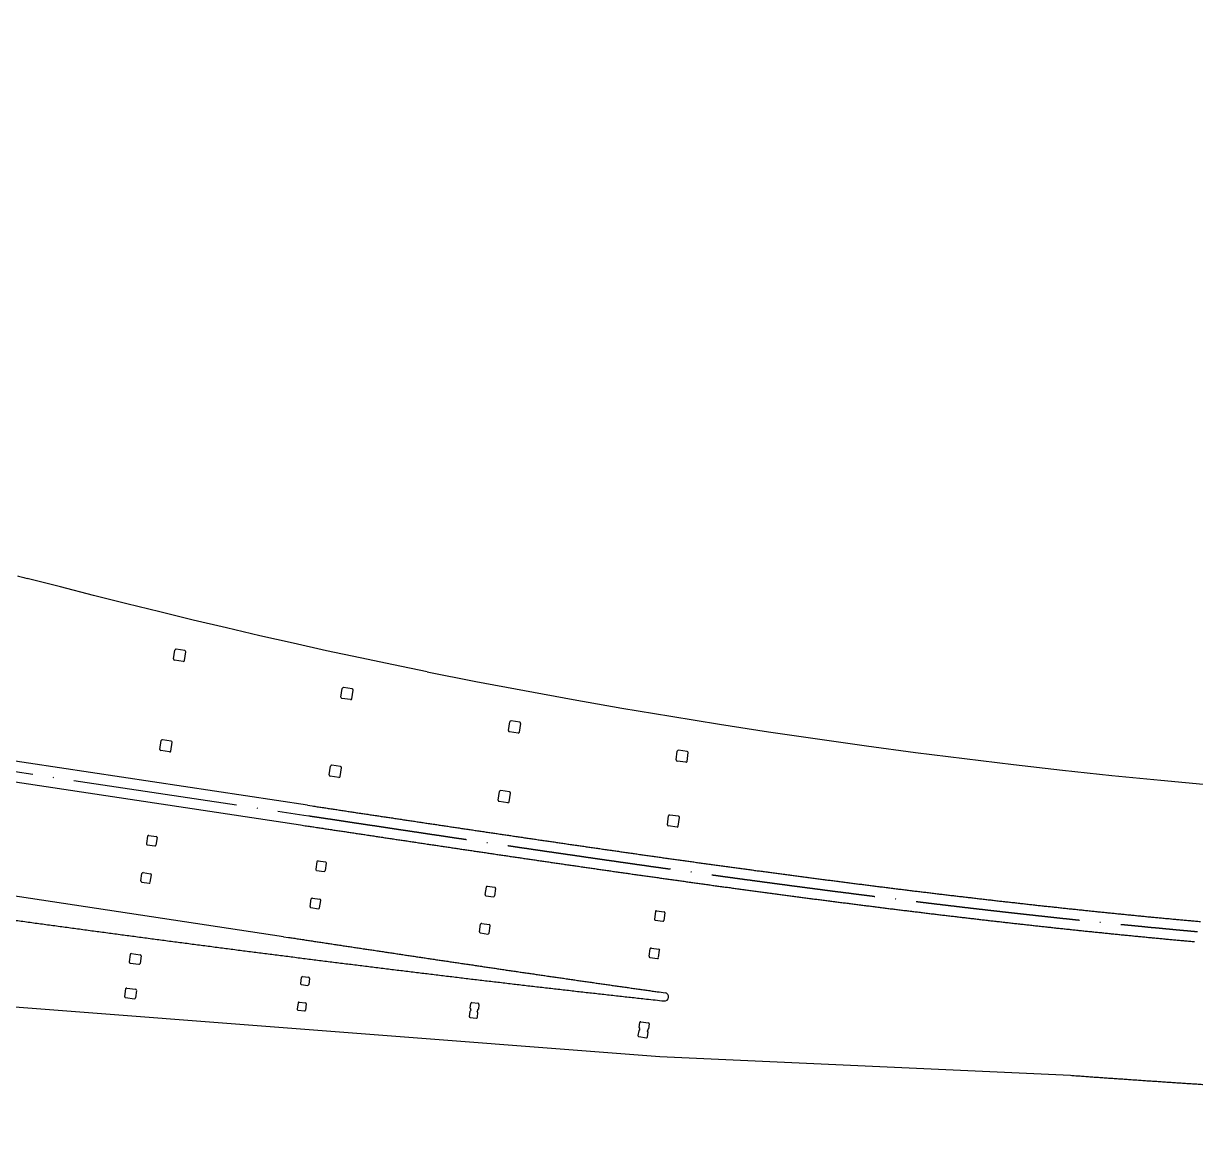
# Model space of a CAD drawing. Header units: inches. Extents: x 499362 to 502582, y 2542122 to 2545349.
# Drawn here: x 501768.6 to 501939.7, y 2543431.7 to 2543592.6 of the extents above; entities that cross this region are included whole.
import ezdxf

# ---------------------------------------------------------------- set-up
doc = ezdxf.new("R2010")
doc.units = ezdxf.units.IN
doc.header["$MEASUREMENT"] = 0
doc.linetypes.add('ACAD_ISO04W100', pattern=[30, 24, -3, 0, -3])
doc.layers.add('0-段落划分', color=2, linetype='Continuous')
doc.layers.add('桥-立柱', color=5, linetype='Continuous')

# ---------------------------------------------------------------- blocks, each defined once
blk = doc.blocks.new('A$C035667EC')
at = {"layer": '桥-立柱', "color": 1, "linetype": 'Continuous'}
for p, q in [((501790.5, 2543499.82), (501790.69, 2543501.11)), ((501792.15, 2543501.04), (501790.86, 2543501.24)), ((501792.08, 2543499.59), (501792.27, 2543500.87)), ((501791.91, 2543499.46), (501790.62, 2543499.65)), ((501814.94, 2543494.24), (501815.13, 2543495.53)), ((501816.59, 2543495.46), (501815.3, 2543495.65)), ((501816.52, 2543494), (501816.71, 2543495.29)), ((501816.35, 2543493.88), (501815.06, 2543494.07)), ((501839.41, 2543489.36), (501839.6, 2543490.65)), ((501841.06, 2543490.58), (501839.77, 2543490.77)), ((501840.99, 2543489.13), (501841.18, 2543490.41)), ((501788.51, 2543486.62), (501788.7, 2543487.9)), ((501790.16, 2543487.84), (501788.87, 2543488.03)), ((501840.82, 2543489), (501839.54, 2543489.19)), ((501789.92, 2543486.25), (501788.63, 2543486.45)), ((501790.09, 2543486.38), (501790.28, 2543487.67)), ((501863.88, 2543485.08), (501864.05, 2543486.37)), ((501865.51, 2543486.33), (501864.22, 2543486.5)), ((501865.47, 2543484.87), (501865.64, 2543486.16)), ((501865.3, 2543484.74), (501864.01, 2543484.92)), ((501813.23, 2543482.89), (501813.42, 2543484.18)), ((501814.64, 2543482.53), (501813.35, 2543482.72)), ((501814.88, 2543484.11), (501813.59, 2543484.3)), ((501814.81, 2543482.65), (501815, 2543483.94)), ((501837.91, 2543479.2), (501838.1, 2543480.48)), ((501839.55, 2543480.42), (501838.27, 2543480.61)), ((501839.49, 2543478.96), (501839.68, 2543480.25)), ((501839.32, 2543478.84), (501838.03, 2543479.03)), ((501862.61, 2543475.61), (501862.78, 2543476.9)), ((501864.24, 2543476.86), (501862.95, 2543477.03)), ((501864.2, 2543475.4), (501864.37, 2543476.69)), ((501786.87, 2543474.07), (501787.96, 2543473.91)), ((501864.03, 2543475.27), (501862.74, 2543475.45)), ((501786.7, 2543473.95), (501786.54, 2543472.86)), ((501786.66, 2543472.69), (501787.75, 2543472.52)), ((501788.08, 2543473.74), (501787.92, 2543472.65)), ((501811.42, 2543470.22), (501811.26, 2543469.13)), ((501811.38, 2543468.96), (501812.47, 2543468.8)), ((501811.59, 2543470.35), (501812.68, 2543470.18)), ((501812.8, 2543470.01), (501812.64, 2543468.92)), ((501785.72, 2543467.42), (501785.88, 2543468.51)), ((501785.84, 2543467.25), (501786.93, 2543467.09)), ((501786.05, 2543468.63), (501787.14, 2543468.47)), ((501787.1, 2543467.21), (501787.26, 2543468.3)), ((501836.14, 2543466.52), (501835.97, 2543465.43)), ((501836.31, 2543466.65), (501837.39, 2543466.49)), ((501837.52, 2543466.32), (501837.36, 2543465.23)), ((501810.44, 2543463.69), (501810.6, 2543464.78)), ((501810.77, 2543464.91), (501811.86, 2543464.74)), ((501811.82, 2543463.49), (501811.98, 2543464.57)), ((501836.1, 2543465.26), (501837.19, 2543465.1)), ((501810.56, 2543463.52), (501811.65, 2543463.36)), ((501860.85, 2543462.94), (501860.7, 2543461.85)), ((501861.02, 2543463.07), (501862.11, 2543462.92)), ((501862.24, 2543462.75), (501862.09, 2543461.66)), ((501835.17, 2543459.99), (501835.33, 2543461.08)), ((501835.5, 2543461.21), (501836.59, 2543461.05)), ((501836.56, 2543459.79), (501836.72, 2543460.88)), ((501860.83, 2543461.68), (501861.92, 2543461.53)), ((501835.3, 2543459.82), (501836.38, 2543459.66)), ((501859.94, 2543456.41), (501860.09, 2543457.5)), ((501860.26, 2543457.62), (501861.35, 2543457.47)), ((501861.32, 2543456.21), (501861.47, 2543457.3)), ((501784.16, 2543456.68), (501784.02, 2543455.59)), ((501784.15, 2543455.42), (501785.43, 2543455.25)), ((501784.33, 2543456.81), (501785.62, 2543456.64)), ((501785.75, 2543456.47), (501785.6, 2543455.38)), ((501860.06, 2543456.24), (501861.15, 2543456.08)), ((501809.15, 2543453.33), (501809.04, 2543452.44)), ((501809.17, 2543452.27), (501810.06, 2543452.16)), ((501809.32, 2543453.46), (501810.21, 2543453.35)), ((501810.34, 2543453.18), (501810.23, 2543452.29)), ((501783.49, 2543451.65), (501783.35, 2543450.56)), ((501783.48, 2543450.39), (501784.77, 2543450.22)), ((501783.66, 2543451.78), (501784.95, 2543451.61)), ((501785.08, 2543451.44), (501784.94, 2543450.35)), ((501808.68, 2543449.6), (501808.56, 2543448.71)), ((501808.69, 2543448.54), (501809.59, 2543448.43)), ((501808.85, 2543449.73), (501809.74, 2543449.62)), ((501809.87, 2543449.45), (501809.76, 2543448.56)), ((501833.86, 2543448.43), (501833.75, 2543448.34)), ((501833.81, 2543448.84), (501833.89, 2543449.53)), ((501833.89, 2543448.73), (501833.81, 2543448.84)), ((501833.88, 2543448.58), (501833.86, 2543448.43)), ((501833.88, 2543448.58), (501833.89, 2543448.73)), ((501834.05, 2543449.66), (501834.95, 2543449.56)), ((501834.85, 2543448.31), (501834.87, 2543448.46)), ((501834.89, 2543448.61), (501834.87, 2543448.46)), ((501835, 2543448.69), (501834.89, 2543448.61)), ((501835.08, 2543449.39), (501835, 2543448.69)), ((501833.75, 2543448.34), (501833.66, 2543447.64)), ((501833.8, 2543447.48), (501834.69, 2543447.37)), ((501834.94, 2543448.2), (501834.85, 2543448.31)), ((501834.86, 2543447.5), (501834.94, 2543448.2)), ((501858.48, 2543446.03), (501858.57, 2543446.73)), ((501858.74, 2543446.85), (501859.83, 2543446.7)), ((501858.41, 2543445.54), (501858.31, 2543444.85)), ((501858.52, 2543445.62), (501858.41, 2543445.54)), ((501858.56, 2543445.92), (501858.48, 2543446.03)), ((501858.54, 2543445.77), (501858.52, 2543445.62)), ((501858.54, 2543445.77), (501858.56, 2543445.92)), ((501859.7, 2543444.65), (501859.79, 2543445.34)), ((501859.71, 2543445.46), (501859.73, 2543445.61)), ((501859.79, 2543445.34), (501859.71, 2543445.46)), ((501859.75, 2543445.75), (501859.73, 2543445.61)), ((501859.86, 2543445.84), (501859.75, 2543445.75)), ((501859.96, 2543446.53), (501859.86, 2543445.84)), ((501858.44, 2543444.68), (501859.53, 2543444.52))]:
    blk.add_line(p, q, dxfattribs=at)
for centre, start, end in [((501790.65, 2543499.8), 171.4285, 261.4285), ((501790.84, 2543501.09), 81.4285, 171.4285), ((501792.13, 2543500.89), 351.4285, 81.4285), ((501791.93, 2543499.61), 261.4285, 351.4285), ((501815.28, 2543495.5), 81.431, 171.431), ((501816.57, 2543495.31), 351.431, 81.431), ((501815.09, 2543494.22), 171.431, 261.431), ((501816.37, 2543494.03), 261.431, 351.431), ((501839.75, 2543490.63), 81.5912, 171.5912), ((501841.03, 2543490.44), 351.5912, 81.5912), ((501788.85, 2543487.88), 81.4285, 171.4285), ((501790.14, 2543487.69), 351.4285, 81.4285), ((501839.56, 2543489.34), 171.5912, 261.5912), ((501840.84, 2543489.15), 261.5912, 351.5912), ((501788.66, 2543486.6), 171.4285, 261.4285), ((501789.94, 2543486.4), 261.4285, 351.4285), ((501864.2, 2543486.35), 82.3632, 172.3632), ((501865.49, 2543486.18), 352.3632, 82.3632), ((501864.03, 2543485.06), 172.3632, 262.3632), ((501865.32, 2543484.89), 262.3632, 352.3632), ((501813.38, 2543482.87), 171.431, 261.431), ((501813.57, 2543484.16), 81.431, 171.431), ((501814.66, 2543482.68), 261.431, 351.431), ((501814.86, 2543483.96), 351.431, 81.431), ((501838.06, 2543479.17), 171.5912, 261.5912), ((501838.25, 2543480.46), 81.5912, 171.5912), ((501839.53, 2543480.27), 351.5912, 81.5912), ((501839.34, 2543478.98), 261.5912, 351.5912), ((501862.93, 2543476.88), 82.3632, 172.3632), ((501864.22, 2543476.71), 352.3632, 82.3632), ((501786.85, 2543473.92), 81.4286, 171.4286), ((501862.76, 2543475.59), 172.3632, 262.3632), ((501864.05, 2543475.42), 262.3632, 352.3632), ((501786.68, 2543472.84), 171.4286, 261.4286), ((501787.77, 2543472.67), 261.4286, 351.4286), ((501787.94, 2543473.76), 351.4286, 81.4286), ((501811.4, 2543469.11), 171.4322, 261.4322), ((501811.57, 2543470.2), 81.4322, 171.4322), ((501812.49, 2543468.95), 261.4322, 351.4322), ((501812.66, 2543470.03), 351.4322, 81.4322), ((501785.86, 2543467.4), 171.4286, 261.4286), ((501786.03, 2543468.49), 81.4286, 171.4286), ((501786.95, 2543467.23), 261.4286, 351.4286), ((501787.12, 2543468.32), 351.4286, 81.4286), ((501836.28, 2543466.5), 81.5916, 171.5916), ((501837.37, 2543466.34), 351.5916, 81.5916), ((501810.75, 2543464.76), 81.4322, 171.4322), ((501811.84, 2543464.6), 351.4322, 81.4322), ((501836.12, 2543465.41), 171.5916, 261.5916), ((501837.21, 2543465.25), 261.5916, 351.5916), ((501810.58, 2543463.67), 171.4322, 261.4322), ((501811.67, 2543463.51), 261.4322, 351.4322), ((501861, 2543462.92), 81.9957, 171.9957), ((501862.09, 2543462.77), 351.9957, 81.9957), ((501835.48, 2543461.06), 81.5916, 171.5916), ((501836.57, 2543460.9), 351.5916, 81.5916), ((501860.85, 2543461.83), 171.9957, 261.9957), ((501861.94, 2543461.68), 261.9957, 351.9957), ((501835.32, 2543459.97), 171.5916, 261.5916), ((501836.41, 2543459.81), 261.5916, 351.5916), ((501860.24, 2543457.47), 81.9957, 171.9957), ((501861.33, 2543457.32), 351.9957, 81.9957), ((501784.17, 2543455.57), 172.4295, 262.4295), ((501784.31, 2543456.66), 82.4295, 172.4295), ((501785.45, 2543455.4), 262.4295, 352.4295), ((501785.6, 2543456.49), 352.4295, 82.4295), ((501860.08, 2543456.39), 171.9957, 261.9957), ((501861.17, 2543456.23), 261.9957, 351.9957), ((501809.19, 2543452.42), 172.7858, 262.7858), ((501809.3, 2543453.31), 82.7858, 172.7858), ((501810.08, 2543452.3), 262.7858, 352.7858), ((501810.19, 2543453.2), 352.7858, 82.7858), ((501783.5, 2543450.54), 172.4295, 262.4295), ((501783.64, 2543451.63), 82.4295, 172.4295), ((501784.79, 2543450.37), 262.4295, 352.4295), ((501784.93, 2543451.46), 352.4295, 82.4295), ((501808.71, 2543448.69), 172.7858, 262.7858), ((501808.83, 2543449.58), 82.7858, 172.7858), ((501809.61, 2543448.58), 262.7858, 352.7858), ((501809.72, 2543449.47), 352.7858, 82.7858), ((501834.04, 2543449.51), 83.2283, 173.2283), ((501834.93, 2543449.41), 353.2283, 83.2283), ((501833.81, 2543447.63), 173.2283, 263.2283), ((501834.71, 2543447.52), 263.2283, 353.2283), ((501858.72, 2543446.71), 81.9957, 171.9957), ((501859.81, 2543446.55), 351.9957, 81.9957), ((501858.46, 2543444.82), 171.9957, 261.9957), ((501859.55, 2543444.67), 261.9957, 351.9957)]:
    blk.add_arc(centre, 0.15, start, end, dxfattribs=at)
blk = doc.blocks.new('A$C3A006F90')
at = {"layer": '0-段落划分', "color": 2}
for p, q in [((501810.03, 2543478.47), (501251.59, 2543562.64)), ((501249.41, 2543559.94), (501809.01, 2543475.59)), ((501806.55, 2543459.27), (501246.95, 2543543.62)), ((501592.65, 2543462.49), (501861.51, 2543441.8)), ((501861.51, 2543441.8), (501921.48, 2543439.03))]:
    blk.add_line(p, q, dxfattribs=at)
at = {"layer": '0-段落划分', "color": 2, "linetype": 'ACAD_ISO04W100'}
blk.add_line((501299.73, 2543553.87), (501809.52, 2543477.03), dxfattribs=at)
at = {"layer": '0-段落划分', "color": 2, "flags": 128}
for points in [[(501767.68, 2543511.96, -0.000228), (501768.45, 2543511.76, -0.000201), (501769.14, 2543511.58, -0.000201)], [(501810.03, 2543478.47), (501810.75, 2543478.36, -0.000001), (501811.47, 2543478.25, -0.000002), (501812.19, 2543478.14, -0.000003), (501812.91, 2543478.04, -0.000004), (501813.63, 2543477.93, -0.000005), (501814.35, 2543477.82, -0.000006), (501815.07, 2543477.71, -0.000007), (501815.79, 2543477.6, -0.000008), (501816.51, 2543477.49, -0.000009), (501817.23, 2543477.38, -0.00001), (501817.95, 2543477.28, -0.000011), (501818.67, 2543477.17, -0.000012), (501819.39, 2543477.06, -0.000013), (501820.11, 2543476.95, -0.000013), (501820.83, 2543476.84, -0.000014), (501821.55, 2543476.74, -0.000015), (501822.27, 2543476.63, -0.000016), (501822.99, 2543476.52, -0.000017), (501823.71, 2543476.41, -0.000018), (501824.43, 2543476.3, -0.000019), (501825.15, 2543476.19, -0.00002), (501825.87, 2543476.09, -0.000021), (501826.59, 2543475.98, -0.000022), (501827.31, 2543475.87, -0.000023), (501828.03, 2543475.76, -0.000024), (501828.76, 2543475.66, -0.000025), (501829.48, 2543475.55, -0.000026), (501830.2, 2543475.44, -0.000026), (501830.92, 2543475.33, -0.000027), (501831.64, 2543475.22, -0.000028), (501832.36, 2543475.12, -0.000029), (501833.08, 2543475.01, -0.00003), (501833.8, 2543474.9, -0.000031), (501834.52, 2543474.8, -0.000032), (501835.24, 2543474.69, -0.000033), (501835.96, 2543474.58, -0.000034), (501836.69, 2543474.47, -0.000035), (501837.41, 2543474.37, -0.000036), (501838.13, 2543474.26, -0.000037), (501838.85, 2543474.15, -0.000038), (501839.57, 2543474.05, -0.000038), (501840.29, 2543473.94, -0.000039), (501841.01, 2543473.84, -0.00004), (501841.74, 2543473.73, -0.000041), (501842.46, 2543473.62, -0.000042), (501843.18, 2543473.52, -0.000043), (501843.9, 2543473.41, -0.000044), (501844.62, 2543473.31, -0.000045), (501845.34, 2543473.2, -0.000046), (501846.07, 2543473.1, -0.000047), (501846.79, 2543472.99, -0.000048), (501847.51, 2543472.88, -0.000049), (501848.23, 2543472.78, -0.00005), (501848.95, 2543472.67, -0.000051), (501849.67, 2543472.57, -0.000051), (501850.4, 2543472.47, -0.000052), (501851.12, 2543472.36, -0.000053), (501851.84, 2543472.26, -0.000054), (501852.56, 2543472.15, -0.000055), (501853.29, 2543472.05, -0.000056), (501854.01, 2543471.94, -0.000057), (501854.73, 2543471.84, -0.000058), (501855.45, 2543471.74, -0.000059), (501856.18, 2543471.63, -0.00006), (501856.9, 2543471.53, -0.000061), (501857.62, 2543471.43, -0.000062), (501858.34, 2543471.32, -0.000063), (501859.07, 2543471.22, -0.000064), (501859.79, 2543471.12, -0.000064), (501860.51, 2543471.02, -0.000065), (501861.23, 2543470.92, -0.000066), (501861.96, 2543470.81, -0.000067), (501862.68, 2543470.71, -0.000068), (501863.4, 2543470.61, -0.000069), (501864.13, 2543470.51, -0.00007), (501864.85, 2543470.41, -0.000071), (501865.57, 2543470.31, -0.000072), (501866.3, 2543470.21, -0.000073), (501867.02, 2543470.1, -0.000074), (501867.74, 2543470, -0.000075), (501868.47, 2543469.9, -0.000076), (501869.19, 2543469.8, -0.000077), (501869.91, 2543469.7, -0.000077), (501870.64, 2543469.6, -0.000078), (501871.36, 2543469.51, -0.000079), (501872.08, 2543469.41, -0.00008), (501872.81, 2543469.31, -0.000081), (501873.53, 2543469.21, -0.000082), (501874.26, 2543469.11, -0.000083), (501874.98, 2543469.01, -0.000084), (501875.7, 2543468.91, -0.000085), (501876.43, 2543468.82, -0.000086), (501877.15, 2543468.72, -0.000087), (501877.88, 2543468.62, -0.000088), (501878.6, 2543468.53, -0.000089), (501879.33, 2543468.43, -0.000089), (501880.05, 2543468.33, -0.00009), (501880.78, 2543468.24, -0.000091), (501881.5, 2543468.14, -0.000092), (501882.22, 2543468.04, -0.000093), (501882.95, 2543467.95, -0.000094), (501883.67, 2543467.85, -0.000095), (501884.4, 2543467.76, -0.000096), (501885.12, 2543467.66, -0.000097), (501885.85, 2543467.57, -0.000098), (501886.57, 2543467.48, -0.000099), (501887.3, 2543467.38, -0.0001), (501888.02, 2543467.29, -0.000101), (501888.75, 2543467.2, -0.000102), (501889.47, 2543467.1, -0.000102), (501890.2, 2543467.01, -0.000103), (501890.93, 2543466.92, -0.000104), (501891.65, 2543466.83, -0.000105), (501892.38, 2543466.73, -0.000106), (501893.1, 2543466.64, -0.000107), (501893.83, 2543466.55, -0.000108), (501894.55, 2543466.46, -0.000109), (501895.28, 2543466.37, -0.00011), (501896.01, 2543466.28, -0.000111), (501896.73, 2543466.19, -0.000112), (501897.46, 2543466.1, -0.000113), (501898.18, 2543466.01, -0.000114), (501898.91, 2543465.92, -0.000115), (501899.64, 2543465.83, -0.000115), (501900.36, 2543465.75, -0.000116), (501901.09, 2543465.66, -0.000117), (501901.82, 2543465.57, -0.000118), (501902.54, 2543465.48, -0.000119), (501903.27, 2543465.4, -0.00012), (501904, 2543465.31, -0.000121), (501904.72, 2543465.22, -0.000122), (501905.45, 2543465.14, -0.000123), (501906.18, 2543465.05, -0.000124), (501906.9, 2543464.97, -0.000125), (501907.64, 2543464.88, -0.000127), (501908.36, 2543464.8, -0.000128), (501909.09, 2543464.71, -0.000129), (501909.82, 2543464.63, -0.00013), (501910.54, 2543464.55, -0.000131), (501911.27, 2543464.46, -0.000132), (501912, 2543464.38, -0.000133), (501912.73, 2543464.3, -0.000134), (501913.45, 2543464.22, -0.000135), (501914.18, 2543464.14, -0.000136), (501914.91, 2543464.06, -0.000137), (501915.64, 2543463.97, -0.000138), (501916.37, 2543463.89, -0.000138), (501917.09, 2543463.81, -0.000139), (501917.82, 2543463.73, -0.00014), (501918.55, 2543463.66, -0.000141), (501919.28, 2543463.58, -0.000142), (501920.01, 2543463.5, -0.000143), (501920.74, 2543463.42, -0.000144), (501921.46, 2543463.34, -0.000145), (501922.19, 2543463.27, -0.000146), (501922.92, 2543463.19, -0.000147), (501923.65, 2543463.11, -0.000148), (501924.38, 2543463.04, -0.000149), (501925.11, 2543462.96, -0.00015), (501925.84, 2543462.89, -0.000151), (501926.57, 2543462.81, -0.000152), (501927.3, 2543462.74, -0.000153), (501928.02, 2543462.67, -0.000154), (501928.75, 2543462.59, -0.000155), (501929.48, 2543462.52, -0.000156), (501930.21, 2543462.45, -0.000157), (501930.94, 2543462.38, -0.000158), (501931.67, 2543462.3, -0.000158), (501932.4, 2543462.23, -0.000159), (501933.13, 2543462.16, -0.00016), (501933.86, 2543462.09, -0.000161), (501934.59, 2543462.02, -0.000162), (501935.32, 2543461.95, -0.000163), (501936.05, 2543461.89, -0.000164), (501936.78, 2543461.82, -0.000165), (501937.51, 2543461.75, -0.000166), (501938.24, 2543461.68, -0.000167), (501938.97, 2543461.62, -0.000168), (501939.7, 2543461.55, -0.000168), (501940.43, 2543461.48, -0.000168)], [(501809.01, 2543475.59), (501809.73, 2543475.48, -0.000001), (501810.46, 2543475.37, -0.000002), (501811.18, 2543475.26, -0.000003), (501811.91, 2543475.15, -0.000004), (501812.64, 2543475.04, -0.000005), (501813.36, 2543474.93, -0.000006), (501814.09, 2543474.82, -0.000007), (501814.81, 2543474.71, -0.000008), (501815.54, 2543474.61, -0.000009), (501816.27, 2543474.5, -0.00001), (501816.99, 2543474.39, -0.000011), (501817.72, 2543474.28, -0.000011), (501818.44, 2543474.17, -0.000012), (501819.17, 2543474.06, -0.000013), (501819.9, 2543473.95, -0.000014), (501820.62, 2543473.84, -0.000015), (501821.35, 2543473.73, -0.000016), (501822.07, 2543473.62, -0.000017), (501822.8, 2543473.51, -0.000018), (501823.53, 2543473.41, -0.000019), (501824.25, 2543473.3, -0.00002), (501824.98, 2543473.19, -0.000021), (501825.7, 2543473.08, -0.000022), (501826.43, 2543472.97, -0.000023), (501827.15, 2543472.86, -0.000023), (501827.88, 2543472.75, -0.000024), (501828.61, 2543472.64, -0.000025), (501829.33, 2543472.54, -0.000026), (501830.06, 2543472.43, -0.000027), (501830.78, 2543472.32, -0.000028), (501831.51, 2543472.21, -0.000029), (501832.23, 2543472.1, -0.00003), (501832.96, 2543472, -0.000031), (501833.68, 2543471.89, -0.000032), (501834.41, 2543471.78, -0.000033), (501835.13, 2543471.67, -0.000034), (501835.86, 2543471.57, -0.000034), (501836.59, 2543471.46, -0.000035), (501837.31, 2543471.35, -0.000036), (501838.04, 2543471.24, -0.000037), (501838.76, 2543471.14, -0.000038), (501839.49, 2543471.03, -0.000039), (501840.21, 2543470.92, -0.00004), (501840.94, 2543470.82, -0.000041), (501841.66, 2543470.71, -0.000042), (501842.39, 2543470.6, -0.000043), (501843.11, 2543470.5, -0.000044), (501843.84, 2543470.39, -0.000045), (501844.56, 2543470.28, -0.000045), (501845.29, 2543470.18, -0.000046), (501846.01, 2543470.07, -0.000047), (501846.74, 2543469.97, -0.000048), (501847.47, 2543469.86, -0.000049), (501848.19, 2543469.76, -0.00005), (501848.92, 2543469.65, -0.000051), (501849.64, 2543469.55, -0.000052), (501850.37, 2543469.44, -0.000053), (501851.09, 2543469.34, -0.000054), (501851.82, 2543469.23, -0.000055), (501852.54, 2543469.13, -0.000056), (501853.27, 2543469.02, -0.000057), (501853.99, 2543468.92, -0.000057), (501854.72, 2543468.81, -0.000058), (501855.44, 2543468.71, -0.000059), (501856.17, 2543468.61, -0.00006), (501856.89, 2543468.5, -0.000061), (501857.62, 2543468.4, -0.000062), (501858.34, 2543468.3, -0.000063), (501859.07, 2543468.19, -0.000064), (501859.79, 2543468.09, -0.000065), (501860.52, 2543467.99, -0.000066), (501861.24, 2543467.89, -0.000067), (501861.97, 2543467.78, -0.000068), (501862.69, 2543467.68, -0.000068), (501863.42, 2543467.58, -0.000069), (501864.14, 2543467.48, -0.00007), (501864.87, 2543467.38, -0.000071), (501865.59, 2543467.28, -0.000072), (501866.32, 2543467.18, -0.000073), (501867.04, 2543467.07, -0.000074), (501867.77, 2543466.97, -0.000075), (501868.49, 2543466.87, -0.000076), (501869.22, 2543466.77, -0.000077), (501869.94, 2543466.67, -0.000078), (501870.67, 2543466.57, -0.000079), (501871.39, 2543466.48, -0.00008), (501872.12, 2543466.38, -0.00008), (501872.84, 2543466.28, -0.000081), (501873.57, 2543466.18, -0.000082), (501874.29, 2543466.08, -0.000083), (501875.02, 2543465.98, -0.000084), (501875.74, 2543465.88, -0.000085), (501876.47, 2543465.79, -0.000086), (501877.19, 2543465.69, -0.000087), (501877.92, 2543465.59, -0.000088), (501878.65, 2543465.5, -0.000089), (501879.37, 2543465.4, -0.00009), (501880.1, 2543465.3, -0.000091), (501880.82, 2543465.21, -0.000091), (501881.55, 2543465.11, -0.000092), (501882.27, 2543465.01, -0.000093), (501883, 2543464.92, -0.000094), (501883.72, 2543464.82, -0.000095), (501884.45, 2543464.73, -0.000096), (501885.17, 2543464.64, -0.000097), (501885.9, 2543464.54, -0.000098), (501886.62, 2543464.45, -0.000099), (501887.35, 2543464.35, -0.0001), (501888.07, 2543464.26, -0.000101), (501888.8, 2543464.17, -0.000102), (501889.52, 2543464.07, -0.000102), (501890.25, 2543463.98, -0.000103), (501890.97, 2543463.89, -0.000104), (501891.7, 2543463.8, -0.000105), (501892.42, 2543463.71, -0.000106), (501893.15, 2543463.62, -0.000107), (501893.87, 2543463.52, -0.000108), (501894.6, 2543463.43, -0.000109), (501895.32, 2543463.34, -0.00011), (501896.05, 2543463.25, -0.000111), (501896.77, 2543463.16, -0.000112), (501897.5, 2543463.08, -0.000113), (501898.23, 2543462.99, -0.000114), (501898.95, 2543462.9, -0.000114), (501899.68, 2543462.81, -0.000115), (501900.4, 2543462.72, -0.000116), (501901.13, 2543462.63, -0.000117), (501901.85, 2543462.55, -0.000118), (501902.58, 2543462.46, -0.000119), (501903.3, 2543462.37, -0.00012), (501904.03, 2543462.29, -0.000121), (501904.75, 2543462.2, -0.000122), (501905.48, 2543462.12, -0.000123), (501906.2, 2543462.03, -0.000124), (501906.93, 2543461.95, -0.000124), (501907.65, 2543461.86, -0.000124), (501908.38, 2543461.78, -0.000125), (501909.1, 2543461.69, -0.000126), (501909.83, 2543461.61, -0.000127), (501910.55, 2543461.53, -0.000128), (501911.28, 2543461.45, -0.000129), (501912, 2543461.36, -0.000129), (501912.73, 2543461.28, -0.00013), (501913.46, 2543461.2, -0.000131), (501914.18, 2543461.12, -0.000132), (501914.91, 2543461.04, -0.000133), (501915.63, 2543460.96, -0.000134), (501916.36, 2543460.88, -0.000135), (501917.08, 2543460.8, -0.000136), (501917.81, 2543460.72, -0.000137), (501918.53, 2543460.64, -0.000138), (501919.26, 2543460.56, -0.000138), (501919.99, 2543460.48, -0.000139), (501920.71, 2543460.41, -0.00014), (501921.44, 2543460.33, -0.000141), (501922.16, 2543460.25, -0.000142), (501922.89, 2543460.18, -0.000143), (501923.61, 2543460.1, -0.000144), (501924.34, 2543460.03, -0.000145), (501925.07, 2543459.95, -0.000146), (501925.79, 2543459.88, -0.000146), (501926.52, 2543459.8, -0.000147), (501927.24, 2543459.73, -0.000148), (501927.97, 2543459.66, -0.000149), (501928.69, 2543459.58, -0.00015), (501929.42, 2543459.51, -0.000151), (501930.15, 2543459.44, -0.000152), (501930.87, 2543459.37, -0.000153), (501931.6, 2543459.3, -0.000154), (501932.32, 2543459.23, -0.000155), (501933.05, 2543459.16, -0.000155), (501933.78, 2543459.09, -0.000156), (501934.5, 2543459.02, -0.000157), (501935.23, 2543458.95, -0.000158), (501935.95, 2543458.88, -0.000159), (501936.68, 2543458.81, -0.00016), (501937.4, 2543458.75, -0.000161), (501938.13, 2543458.68, -0.000162), (501938.86, 2543458.61, -0.000164), (501939.59, 2543458.55, -0.000164)], [(501694.63, 2543471.92, -0.000001), (501696.69, 2543471.62, -0.000004)], [(501766.7, 2543461.76, -0.000092), (501768.76, 2543461.48, -0.000094), (501770.82, 2543461.2, -0.000097), (501772.88, 2543460.92, -0.0001), (501774.94, 2543460.64, -0.000102), (501777, 2543460.36, -0.000105), (501779.07, 2543460.08, -0.000107), (501781.13, 2543459.81, -0.00011), (501783.19, 2543459.53, -0.000112), (501785.25, 2543459.26, -0.000115), (501787.31, 2543458.98, -0.000118), (501789.37, 2543458.71, -0.00012), (501791.43, 2543458.44, -0.000123), (501793.49, 2543458.17, -0.000125), (501795.56, 2543457.9, -0.000128), (501797.62, 2543457.63, -0.00013), (501799.68, 2543457.36, -0.000133), (501801.74, 2543457.1, -0.000136), (501803.8, 2543456.83, -0.000138), (501805.87, 2543456.57, -0.000141), (501807.93, 2543456.31, -0.000143), (501809.99, 2543456.04, -0.000146), (501812.05, 2543455.78, -0.000149), (501814.12, 2543455.52, -0.000151), (501816.18, 2543455.27, -0.000154), (501818.24, 2543455.01, -0.000156), (501820.31, 2543454.75, -0.000159), (501822.37, 2543454.5, -0.000161), (501824.43, 2543454.25, -0.000164), (501826.5, 2543454, -0.000167), (501828.56, 2543453.75, -0.000169), (501830.63, 2543453.5, -0.000172), (501832.69, 2543453.25, -0.000174), (501834.75, 2543453, -0.000177), (501836.82, 2543452.76, -0.00018), (501838.88, 2543452.52, -0.000182), (501840.95, 2543452.27, -0.000185), (501843.01, 2543452.03, -0.000187), (501845.08, 2543451.8, -0.00019), (501847.14, 2543451.56, -0.000192), (501849.21, 2543451.32, -0.000195), (501851.28, 2543451.09, -0.000198), (501853.34, 2543450.86, -0.0002), (501855.41, 2543450.63, -0.000203), (501857.47, 2543450.4, -0.000205), (501859.54, 2543450.17, -0.000208), (501862.11, 2543449.89)], [(501806.55, 2543459.27), (501807.27, 2543459.16, -0.000001), (501808, 2543459.06, -0.000002), (501808.73, 2543458.95, -0.000003), (501809.45, 2543458.84, -0.000004), (501810.18, 2543458.73, -0.000005), (501810.9, 2543458.62, -0.000006), (501811.63, 2543458.51, -0.000007), (501812.36, 2543458.4, -0.000008), (501813.08, 2543458.29, -0.000009), (501813.81, 2543458.18, -0.00001), (501814.54, 2543458.07, -0.000011), (501815.26, 2543457.96, -0.000011), (501815.99, 2543457.85, -0.000012), (501816.72, 2543457.74, -0.000013), (501817.44, 2543457.63, -0.000014), (501818.17, 2543457.52, -0.000015), (501818.9, 2543457.42, -0.000016), (501819.62, 2543457.31, -0.000017), (501820.35, 2543457.2, -0.000018), (501821.08, 2543457.09, -0.000019), (501821.8, 2543456.98, -0.00002), (501822.53, 2543456.87, -0.000021), (501823.26, 2543456.76, -0.000022), (501823.98, 2543456.65, -0.000023), (501824.71, 2543456.54, -0.000023), (501825.44, 2543456.43, -0.000024), (501826.17, 2543456.33, -0.000025), (501826.89, 2543456.22, -0.000026), (501827.62, 2543456.11, -0.000027), (501828.35, 2543456, -0.000028), (501829.08, 2543455.89, -0.000029), (501829.8, 2543455.78, -0.00003), (501830.53, 2543455.68, -0.000031), (501831.26, 2543455.57, -0.000032), (501831.98, 2543455.46, -0.000033), (501832.71, 2543455.35, -0.000034), (501833.44, 2543455.24, -0.000034), (501834.17, 2543455.14, -0.000035), (501834.89, 2543455.03, -0.000036), (501835.62, 2543454.92, -0.000037), (501836.35, 2543454.81, -0.000038), (501837.08, 2543454.71, -0.000039), (501837.81, 2543454.6, -0.00004), (501838.53, 2543454.49, -0.000041), (501839.26, 2543454.38, -0.000042), (501839.99, 2543454.28, -0.000043), (501840.72, 2543454.17, -0.000044), (501841.45, 2543454.06, -0.000045), (501842.17, 2543453.96, -0.000045), (501842.9, 2543453.85, -0.000046), (501843.63, 2543453.75, -0.000047), (501844.36, 2543453.64, -0.000048), (501845.09, 2543453.53, -0.000049), (501845.82, 2543453.43, -0.00005), (501846.54, 2543453.32, -0.000051), (501847.27, 2543453.22, -0.000052), (501848, 2543453.11, -0.000053), (501848.73, 2543453.01, -0.000054), (501849.46, 2543452.9, -0.000055), (501850.19, 2543452.8, -0.000056), (501850.92, 2543452.69, -0.000057), (501851.64, 2543452.59, -0.000057), (501852.37, 2543452.48, -0.000058), (501853.1, 2543452.38, -0.000059), (501853.83, 2543452.27, -0.00006), (501854.56, 2543452.17, -0.000061), (501855.29, 2543452.06, -0.000062), (501856.02, 2543451.96, -0.000063), (501856.75, 2543451.86, -0.000064), (501857.48, 2543451.75, -0.000065), (501858.21, 2543451.65, -0.000066), (501858.93, 2543451.55, -0.000067), (501859.66, 2543451.45, -0.000068), (501860.39, 2543451.34, -0.000068), (501861.12, 2543451.24, -0.000069), (501862.26, 2543451.08)], [(501921.48, 2543439.03, -0.000022), (501921.82, 2543439, -0.000055), (501922.65, 2543438.95, -0.000056), (501923.48, 2543438.89, -0.000057), (501924.31, 2543438.83, -0.000058), (501925.15, 2543438.77, -0.000059), (501925.98, 2543438.71, -0.00006), (501926.81, 2543438.65, -0.000061), (501927.64, 2543438.6, -0.000062), (501928.47, 2543438.54, -0.000064), (501929.3, 2543438.48, -0.000065), (501930.14, 2543438.42, -0.000066), (501930.97, 2543438.37, -0.000067), (501931.8, 2543438.31, -0.000068), (501932.63, 2543438.25, -0.000069), (501933.46, 2543438.2, -0.00007), (501934.29, 2543438.14, -0.000071), (501935.13, 2543438.08, -0.000072), (501935.96, 2543438.03, -0.000073), (501936.79, 2543437.97, -0.000074), (501937.62, 2543437.92, -0.000075), (501938.45, 2543437.86, -0.000076), (501939.28, 2543437.81, -0.000077), (501940.12, 2543437.75, -0.000078), (501940.95, 2543437.7, -0.000079)]]:
    blk.add_lwpolyline(points, format="xyb", dxfattribs=at)
blk.add_lwpolyline([(501827.51, 2543497.95), (501822.61, 2543498.95), (501817.72, 2543499.97), (501812.83, 2543501.03), (501807.96, 2543502.11), (501803.09, 2543503.22), (501798.22, 2543504.35), (501793.36, 2543505.5), (501788.5, 2543506.68), (501783.65, 2543507.88), (501778.81, 2543509.09), (501773.97, 2543510.33), (501769.13, 2543511.58)], dxfattribs=at)
at = {"layer": '0-段落划分', "color": 2, "linetype": 'ACAD_ISO04W100', "flags": 128}
blk.add_lwpolyline([(501809.52, 2543477.03), (501810.24, 2543476.92, -0.000001), (501810.96, 2543476.81, -0.000002), (501811.69, 2543476.7, -0.000003), (501812.41, 2543476.59, -0.000004), (501813.13, 2543476.49, -0.000005), (501813.86, 2543476.38, -0.000006), (501814.58, 2543476.27, -0.000007), (501815.3, 2543476.16, -0.000008), (501816.02, 2543476.05, -0.000009), (501816.75, 2543475.94, -0.00001), (501817.47, 2543475.83, -0.000011), (501818.19, 2543475.72, -0.000012), (501818.92, 2543475.61, -0.000012), (501819.64, 2543475.51, -0.000013), (501820.36, 2543475.4, -0.000014), (501821.09, 2543475.29, -0.000015), (501821.81, 2543475.18, -0.000016), (501822.53, 2543475.07, -0.000017), (501823.26, 2543474.96, -0.000018), (501823.98, 2543474.85, -0.000019), (501824.7, 2543474.75, -0.00002), (501825.42, 2543474.64, -0.000021), (501826.15, 2543474.53, -0.000022), (501826.87, 2543474.42, -0.000023), (501827.59, 2543474.31, -0.000024), (501828.32, 2543474.2, -0.000024), (501829.04, 2543474.1, -0.000025), (501829.76, 2543473.99, -0.000026), (501830.49, 2543473.88, -0.000027), (501831.21, 2543473.77, -0.000028), (501831.93, 2543473.66, -0.000029), (501832.66, 2543473.56, -0.00003), (501833.38, 2543473.45, -0.000031), (501834.1, 2543473.34, -0.000032), (501834.83, 2543473.23, -0.000033), (501835.55, 2543473.13, -0.000034), (501836.27, 2543473.02, -0.000035), (501837, 2543472.91, -0.000036), (501837.72, 2543472.81, -0.000036), (501838.44, 2543472.7, -0.000037), (501839.17, 2543472.59, -0.000038), (501839.89, 2543472.49, -0.000039), (501840.61, 2543472.38, -0.00004), (501841.34, 2543472.27, -0.000041), (501842.06, 2543472.17, -0.000042), (501842.78, 2543472.06, -0.000043), (501843.51, 2543471.95, -0.000044), (501844.23, 2543471.85, -0.000045), (501844.95, 2543471.74, -0.000046), (501845.68, 2543471.64, -0.000047), (501846.4, 2543471.53, -0.000048), (501847.12, 2543471.43, -0.000048), (501847.85, 2543471.32, -0.000049), (501848.57, 2543471.22, -0.00005), (501849.29, 2543471.11, -0.000051), (501850.02, 2543471.01, -0.000052), (501850.74, 2543470.9, -0.000053), (501851.47, 2543470.8, -0.000054), (501852.19, 2543470.69, -0.000055), (501852.91, 2543470.59, -0.000056), (501853.64, 2543470.48, -0.000057), (501854.36, 2543470.38, -0.000058), (501855.08, 2543470.28, -0.000059), (501855.81, 2543470.17, -0.00006), (501856.53, 2543470.07, -0.00006), (501857.26, 2543469.97, -0.000061), (501857.98, 2543469.86, -0.000062), (501858.7, 2543469.76, -0.000063), (501859.43, 2543469.66, -0.000064), (501860.15, 2543469.55, -0.000065), (501860.88, 2543469.45, -0.000066), (501861.6, 2543469.35, -0.000067), (501862.32, 2543469.25, -0.000068), (501863.05, 2543469.15, -0.000069), (501863.77, 2543469.04, -0.00007), (501864.5, 2543468.94, -0.000071), (501865.22, 2543468.84, -0.000072), (501865.94, 2543468.74, -0.000072), (501866.67, 2543468.64, -0.000073), (501867.39, 2543468.54, -0.000074), (501868.12, 2543468.44, -0.000075), (501868.84, 2543468.34, -0.000076), (501869.57, 2543468.24, -0.000077), (501870.29, 2543468.14, -0.000078), (501871.01, 2543468.04, -0.000079), (501871.74, 2543467.94, -0.00008), (501872.46, 2543467.84, -0.000081), (501873.19, 2543467.74, -0.000082), (501873.91, 2543467.64, -0.000083), (501874.64, 2543467.55, -0.000084), (501875.36, 2543467.45, -0.000084), (501876.09, 2543467.35, -0.000085), (501876.81, 2543467.25, -0.000086), (501877.54, 2543467.16, -0.000087), (501878.26, 2543467.06, -0.000088), (501878.99, 2543466.96, -0.000089), (501879.71, 2543466.87, -0.00009), (501880.43, 2543466.77, -0.000091), (501881.16, 2543466.67, -0.000092), (501881.88, 2543466.58, -0.000093), (501882.61, 2543466.48, -0.000094), (501883.33, 2543466.39, -0.000095), (501884.06, 2543466.29, -0.000096), (501884.78, 2543466.2, -0.000096), (501885.51, 2543466.1, -0.000097), (501886.23, 2543466.01, -0.000098), (501886.96, 2543465.91, -0.000099), (501887.68, 2543465.82, -0.0001), (501888.41, 2543465.73, -0.000101), (501889.14, 2543465.64, -0.000102), (501889.86, 2543465.54, -0.000103), (501890.59, 2543465.45, -0.000104), (501891.31, 2543465.36, -0.000105), (501892.04, 2543465.27, -0.000106), (501892.76, 2543465.17, -0.000107), (501893.49, 2543465.08, -0.000108), (501894.21, 2543464.99, -0.000108), (501894.94, 2543464.9, -0.000109), (501895.66, 2543464.81, -0.00011), (501896.39, 2543464.72, -0.000111), (501897.12, 2543464.63, -0.000112), (501897.84, 2543464.54, -0.000113), (501898.57, 2543464.45, -0.000114), (501899.29, 2543464.37, -0.000115), (501900.02, 2543464.28, -0.000116), (501900.74, 2543464.19, -0.000117), (501901.47, 2543464.1, -0.000118), (501902.2, 2543464.02, -0.000119), (501902.92, 2543463.93, -0.00012), (501903.65, 2543463.84, -0.00012), (501904.37, 2543463.76, -0.000121), (501905.1, 2543463.67, -0.000122), (501905.83, 2543463.58, -0.000123), (501906.55, 2543463.5, -0.000124), (501907.28, 2543463.41, -0.000125), (501908.01, 2543463.33, -0.000126), (501908.73, 2543463.25, -0.000127), (501909.46, 2543463.16, -0.000128), (501910.19, 2543463.08, -0.000129), (501910.91, 2543463, -0.00013), (501911.64, 2543462.91, -0.000131), (501912.36, 2543462.83, -0.000132), (501913.09, 2543462.75, -0.000132), (501913.82, 2543462.67, -0.000133), (501914.54, 2543462.59, -0.000134), (501915.27, 2543462.51, -0.000135), (501916, 2543462.43, -0.000136), (501916.72, 2543462.35, -0.000137), (501917.45, 2543462.27, -0.000138), (501918.18, 2543462.19, -0.000139), (501918.91, 2543462.11, -0.00014), (501919.63, 2543462.03, -0.000141), (501920.36, 2543461.95, -0.000142), (501921.09, 2543461.88, -0.000143), (501921.81, 2543461.8, -0.000144), (501922.54, 2543461.72, -0.000144), (501923.27, 2543461.65, -0.000145), (501924, 2543461.57, -0.000146), (501924.72, 2543461.49, -0.000147), (501925.45, 2543461.42, -0.000148), (501926.18, 2543461.35, -0.000149), (501926.91, 2543461.27, -0.00015), (501927.63, 2543461.2, -0.000151), (501928.36, 2543461.12, -0.000152), (501929.09, 2543461.05, -0.000153), (501929.82, 2543460.98, -0.000154), (501930.54, 2543460.91, -0.000155), (501931.27, 2543460.84, -0.000156), (501932, 2543460.77, -0.000156), (501932.73, 2543460.69, -0.000157), (501933.45, 2543460.62, -0.000158), (501934.18, 2543460.56, -0.000159), (501934.91, 2543460.49, -0.00016), (501935.64, 2543460.42, -0.000161), (501936.37, 2543460.35, -0.000162), (501937.09, 2543460.28, -0.000163), (501937.82, 2543460.21, -0.000164), (501938.55, 2543460.15, -0.000165), (501939.28, 2543460.08, -0.000166), (501940.01, 2543460.02)], format="xyb", dxfattribs=at)
at = {"layer": '0-段落划分', "color": 2}
for centre, radius, start, end in [((502038.63, 2544555.62), 1078.54, 258.71136, 283.23608), ((501862.18, 2543450.49), 0.6, 263.8357, 82.044)]:
    blk.add_arc(centre, radius, start, end, dxfattribs=at)
at = {"layer": '0-段落划分', "color": 2, "linetype": 'Continuous'}
blk.add_blockref('A$C035667EC', (0, 0), dxfattribs=at)

msp = doc.modelspace()

# ---------------------------------------------------------------- block references
at = {"layer": '0-段落划分'}
msp.add_blockref('A$C3A006F90', (0, 0), dxfattribs=at)

doc.saveas('drawing.dxf')
